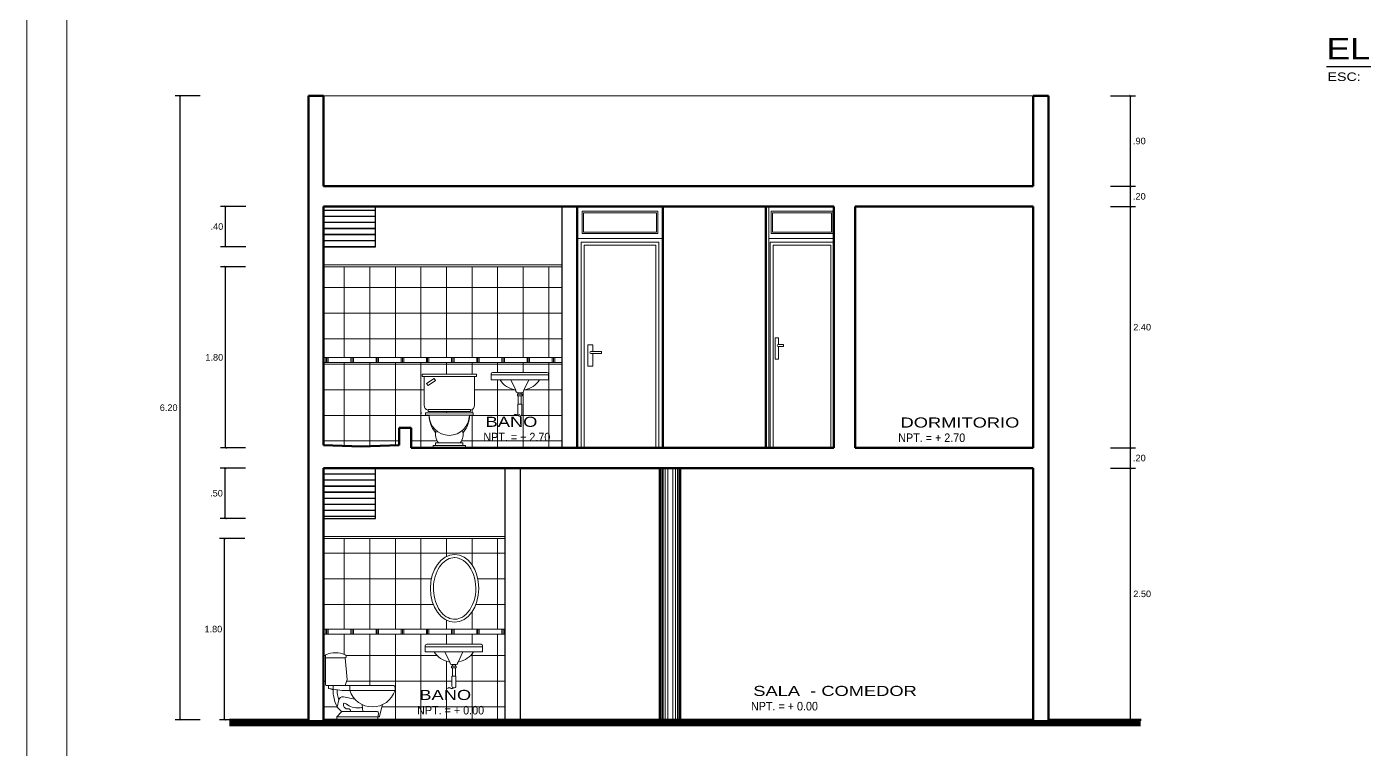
# Model space of a CAD drawing. Header units: millimetres. Extents: x 2033 to 2295, y 1536 to 1691.
# Drawn here: x 2274.78 to 2288.07, y 1583.11 to 1590.29 of the extents above; entities that cross this region are included whole.
import ezdxf

# ---------------------------------------------------------------- set-up
doc = ezdxf.new("R2010")
doc.units = ezdxf.units.MM
doc.layers.get('Defpoints').update_dxf_attribs({"color": 164})
for name, color, linetype, lineweight in [('00PLANO03', 63, 'Continuous', 20), ('cotas', 251, 'Continuous', 15), ('cut wood', 26, 'Continuous', 20), ('muro bajo', 61, 'Continuous', 30), ('muroalto', 12, 'Continuous', 50), ('NPT', 63, 'Continuous', 15), ('Puertas y ventanas', 163, 'Continuous', 5), ('SANITARIO', 161, 'Continuous', 5), ('Texto S.', 7, 'Continuous', 30), ('TEXTOS', 7, 'Continuous', 5), ('Texturas', 8, 'Continuous', 0), ('texturasde piso', 252, 'Continuous', 0), ('UNO', 254, 'Continuous', 9)]:
    doc.layers.add(name, color=color, linetype=linetype, lineweight=lineweight)
doc.styles.add('ARDELG', font='arial.ttf', dxfattribs={"width": 0.9, "height": 0.1})
doc.styles.add('ARIAL', font='arial.ttf', dxfattribs={"width": 1.3, "height": 0.1})
doc.styles.add('Sta. Luisa 75 delg', font='arial.ttf', dxfattribs={"width": 1.2, "height": 0.1})
doc.styles.get("Standard").update_dxf_attribs({"font": 'arial.ttf'})
doc.dimstyles.new('Aritek', dxfattribs={"dimtxt": 0.065, "dimasz": 0.02, "dimexe": 0.05, "dimexo": 0.15, "dimgap": 0.03, "dimtad": 2, "dimtih": 1, "dimtoh": 1, "dimzin": 4, "dimdsep": 46, "dimtxsty": 'Standard', "dimblk": 'ARCHTICK', "dimcen": 0.1, "dimclrt": 7, "dimadec": 0, "dimazin": 0, "dimtfac": 1, "dimtmove": 2, "dimatfit": 1, "dimldrblk": 'DOTSMALL', "dimfxl": 0.2, "dimfxlon": 1, "dimarcsym": 0})
pattern_1 = [(0, (107.2534, 21.1803), (0, 0.254), []), (90, (107.2534, 21.1803), (-0.254, 2e-17), [])]

# ---------------------------------------------------------------- blocks, each defined once
blk = doc.blocks.new('A$C6E025587')
at = {"layer": 'SANITARIO'}
for p, q in [((0, 0.42), (0, 0.36)), ((0, 0.41), (0.57, 0.41)), ((0.015, 0.435), (0.555, 0.435)), ((0.57, 0.42), (0.57, 0.36)), ((0, 0.36), (0.57, 0.36)), ((0.195, 0.36), (0.244, 0.257)), ((0.375, 0.36), (0.326, 0.257)), ((0.262, 0.233), (0.308, 0.233)), ((0.262, 0.218), (0.262, 0.203)), ((0.262, 0.218), (0.308, 0.218)), ((0.262, 0.203), (0.308, 0.203)), ((0.27, 0.233), (0.27, 0.218)), ((0.27, 0.203), (0.27, 0.118)), ((0.3, 0.233), (0.3, 0.218)), ((0.3, 0.203), (0.3, 0.118)), ((0.308, 0.218), (0.308, 0.203)), ((0.265, 0.118), (0.265, 0.02)), ((0.265, 0.118), (0.305, 0.118)), ((0.305, 0.118), (0.305, 0.02))]:
    blk.add_line(p, q, dxfattribs=at)
for centre, radius, start, end in [((0.015, 0.42), 0.015, 90, 180), ((0.555, 0.42), 0.015, 0, 90), ((0.271, 0.471), 0.212, 211.5049, 260.2705), ((0.297, 0.475), 0.216, 280.1938, 327.9351), ((0.232, 0.247), 0.015, 1.9596, 80.2705), ((0.262, 0.248), 0.015, 181.9596, 270), ((0.308, 0.248), 0.015, 270, 358.2636), ((0.337, 0.247), 0.015, 100.1938, 178.2636), ((0.285, 0.02), 0.02, 180, 0)]:
    blk.add_arc(centre, radius, start, end, dxfattribs=at)
blk = doc.blocks.new('A$C2332743B')
at = {"layer": 'SANITARIO'}
for p, q in [((0.477, 0.4), (0.497, 0.615)), ((0.692, 0.615), (0.497, 0.615)), ((0.692, 0.643), (0.692, 0.345)), ((0.477, 0.4), (0.497, 0.34)), ((0.532, 0.29), (0.002, 0.29)), ((0.477, 0.34), (0.016, 0.34)), ((0.452, 0.34), (0.452, 0.29)), ((0.687, 0.34), (0.477, 0.34)), ((0.532, 0.29), (0.658, 0.309)), ((0.618, 0.339), (0.618, 0.303)), ((0.658, 0.309), (0.618, 0.298)), ((0.662, 0.34), (0.662, 0.314)), ((0.127, 0.148), (0.127, 0.15)), ((0.127, 0.15), (0.156, 0.034)), ((0.127, 0.148), (0.127, 0.148)), ((0.127, 0.148), (0.127, 0.148)), ((0.328, 0.149), (0.321, 0.08)), ((0.515, 0.226), (0.402, 0.204)), ((0.515, 0.151), (0.513, 0.159)), ((0.578, 0.124), (0.562, 0.196)), ((0.581, 0.03), (0.161, 0.03)), ((0.166, 0.062), (0.177, 0)), ((0.533, 0.08), (0.181, 0.08)), ((0.444, 0.08), (0.444, 0.088)), ((0.464, 0.108), (0.473, 0.108)), ((0.533, 0.082), (0.574, 0.121)), ((0.533, 0.078), (0.581, 0.03)), ((0.581, 0), (0.581, 0.03)), ((0.177, 0), (0.581, 0))]:
    blk.add_line(p, q, dxfattribs=at)
for centre, radius, start, end in [((0.594, 0.417), 0.248, 67.2782, 113.1844), ((0.503, 0.63), 0.0162, 112.6199, 247.3801), ((0.689, 0.643), 0.003, 0, 67.2782), ((0.066, 0.305), 0.066, 153.8387, 193.269), ((0.227, 0.363), 0.236, 197.9193, 342.0807), ((0.016, 0.33), 0.01, 90, 174.2894), ((0.234, 0.3), 0.343, 342.6808, 359.5168), ((0.23, 0.3), 0.388, 333.7712, 0.5948), ((0.657, 0.314), 0.005, 278.7462, 0), ((0.687, 0.345), 0.005, 270, 0), ((0.377, 0.29), 0.173, 263.2287, 310.4181), ((0.476, 0.145), 0.0376, 265.5293, 1.8612), ((0.503, 0.145), 0.0182, 75.9869, 137.6598), ((0.509, 0.158), 0.005, 12.535, 106.8234), ((0.51, 0.15), 0.005, 313.6953, 12.535), ((0.523, 0.187), 0.04, 12.535, 101.0712), ((0.161, 0.035), 0.005, 194.0084, 270), ((0.163, 0.08), 0.00025, 90, 189.7871), ((0.163, 0.08), 0.00025, 90, 189.7871), ((0.181, 0.065), 0.015, 90, 189.7871), ((0.342, 0.069), 0.0508, 73.6504, 110.1305), ((0.464, 0.088), 0.02, 90, 180), ((0.536, 0.08), 0.003, 133.6953, 225), ((0.56, 0.135), 0.02, 313.6953, 344.8578)]:
    blk.add_arc(centre, radius, start, end, dxfattribs=at)
blk = doc.blocks.new('MANETA1D', base_point=(2.65, 2.69))
for points in [[(2.65, 2.55), (2.65, 2.77), (2.7, 2.77), (2.7, 2.7)], [(2.7, 2.68), (2.7, 2.55), (2.65, 2.55)]]:
    blk.add_lwpolyline(points)
blk.add_lwpolyline([(2.68, 2.7), (2.79, 2.7), (2.79, 2.68), (2.68, 2.68, -1), (2.68, 2.7)], format="xyb")
blk = doc.blocks.new('_ArchTick')
at = {"color": 0, "linetype": 'ByBlock', "const_width": 0.15}
blk.add_lwpolyline([(-0.5, -0.5), (0.5, 0.5)], dxfattribs=at)
blk = doc.blocks.new('*D363')
at = {"layer": 'cotas', "color": 0, "linetype": 'Continuous', "lineweight": -2, "transparency": 16777216}
for p, q in [((2285.549, 1585.905), (2285.799, 1585.905)), ((2285.749, 1583.405), (2285.749, 1585.905)), ((2285.549, 1583.405), (2285.799, 1583.405))]:
    blk.add_line(p, q, dxfattribs=at)
at = {"layer": 'Defpoints', "color": 0, "linetype": 'Continuous', "transparency": 16777216}
for p in [(2284.782, 1585.905), (2285.749, 1585.905), (2284.782, 1583.405)]:
    blk.add_point(p, dxfattribs=at)
at = {"layer": 'cotas', "color": 0, "linetype": 'Continuous', "lineweight": -2, "transparency": 16777216, "xscale": 0.02, "yscale": 0.02, "zscale": 0.02}
for p, rotation in [((2285.749, 1585.905), 90), ((2285.749, 1583.405), 270)]:
    blk.add_blockref('_ArchTick', p, dxfattribs=dict(at, rotation=rotation))
at = {"layer": 'cotas', "color": 7, "linetype": 'Continuous', "transparency": 16777216, "insert": (2285.864, 1584.655), "char_height": 0.065, "attachment_point": 5}
blk.add_mtext('2.50', dxfattribs=at)
blk = doc.blocks.new('_DotSmall')
at = {"color": 0, "linetype": 'ByBlock', "const_width": 0.5}
blk.add_lwpolyline([(-0.0625, 0, 1), (0.0625, 0, 1)], format="xyb", close=True, dxfattribs=at)
blk = doc.blocks.new('*D364')
at = {"layer": 'cotas', "color": 0, "linetype": 'Continuous', "lineweight": -2, "transparency": 16777216}
for p, q in [((2285.549, 1586.105), (2285.799, 1586.105)), ((2285.749, 1585.905), (2285.749, 1586.105)), ((2285.549, 1585.905), (2285.799, 1585.905))]:
    blk.add_line(p, q, dxfattribs=at)
at = {"layer": 'Defpoints', "color": 0, "linetype": 'Continuous', "transparency": 16777216}
for p in [(2284.782, 1586.105), (2285.749, 1586.105), (2284.782, 1585.905)]:
    blk.add_point(p, dxfattribs=at)
at = {"layer": 'cotas', "color": 0, "linetype": 'Continuous', "lineweight": -2, "transparency": 16777216, "xscale": 0.02, "yscale": 0.02, "zscale": 0.02}
for p, rotation in [((2285.749, 1586.105), 90), ((2285.749, 1585.905), 270)]:
    blk.add_blockref('_ArchTick', p, dxfattribs=dict(at, rotation=rotation))
at = {"layer": 'cotas', "color": 7, "linetype": 'Continuous', "transparency": 16777216, "insert": (2285.836, 1586.005), "char_height": 0.065, "attachment_point": 5}
blk.add_mtext('.20', dxfattribs=at)
blk = doc.blocks.new('*D365')
at = {"layer": 'cotas', "color": 0, "linetype": 'Continuous', "lineweight": -2, "transparency": 16777216}
for p, q in [((2285.549, 1588.505), (2285.799, 1588.505)), ((2285.749, 1586.105), (2285.749, 1588.505)), ((2285.549, 1586.105), (2285.799, 1586.105))]:
    blk.add_line(p, q, dxfattribs=at)
at = {"layer": 'Defpoints', "color": 0, "linetype": 'Continuous', "transparency": 16777216}
for p in [(2284.782, 1588.505), (2285.749, 1588.505), (2284.782, 1586.105)]:
    blk.add_point(p, dxfattribs=at)
at = {"layer": 'cotas', "color": 0, "linetype": 'Continuous', "lineweight": -2, "transparency": 16777216, "xscale": 0.02, "yscale": 0.02, "zscale": 0.02}
for p, rotation in [((2285.749, 1588.505), 90), ((2285.749, 1586.105), 270)]:
    blk.add_blockref('_ArchTick', p, dxfattribs=dict(at, rotation=rotation))
at = {"layer": 'cotas', "color": 7, "linetype": 'Continuous', "transparency": 16777216, "insert": (2285.864, 1587.305), "char_height": 0.065, "attachment_point": 5}
blk.add_mtext('2.40', dxfattribs=at)
blk = doc.blocks.new('*D366')
at = {"layer": 'cotas', "color": 0, "linetype": 'Continuous', "lineweight": -2, "transparency": 16777216}
for p, q in [((2285.549, 1588.705), (2285.799, 1588.705)), ((2285.749, 1588.505), (2285.749, 1588.705)), ((2285.549, 1588.505), (2285.799, 1588.505))]:
    blk.add_line(p, q, dxfattribs=at)
at = {"layer": 'Defpoints', "color": 0, "linetype": 'Continuous', "transparency": 16777216}
for p in [(2284.782, 1588.705), (2285.749, 1588.705), (2284.782, 1588.505)]:
    blk.add_point(p, dxfattribs=at)
at = {"layer": 'cotas', "color": 0, "linetype": 'Continuous', "lineweight": -2, "transparency": 16777216, "xscale": 0.02, "yscale": 0.02, "zscale": 0.02}
for p, rotation in [((2285.749, 1588.705), 90), ((2285.749, 1588.505), 270)]:
    blk.add_blockref('_ArchTick', p, dxfattribs=dict(at, rotation=rotation))
at = {"layer": 'cotas', "color": 7, "linetype": 'Continuous', "transparency": 16777216, "insert": (2285.836, 1588.605), "char_height": 0.065, "attachment_point": 5}
blk.add_mtext('.20', dxfattribs=at)
blk = doc.blocks.new('*D367')
at = {"layer": 'cotas', "color": 0, "linetype": 'Continuous', "lineweight": -2, "transparency": 16777216}
for p, q in [((2285.549, 1589.605), (2285.799, 1589.605)), ((2285.749, 1588.705), (2285.749, 1589.605)), ((2285.549, 1588.705), (2285.799, 1588.705))]:
    blk.add_line(p, q, dxfattribs=at)
at = {"layer": 'Defpoints', "color": 0, "linetype": 'Continuous', "transparency": 16777216}
for p in [(2284.932, 1589.605), (2285.749, 1589.605), (2284.782, 1588.705)]:
    blk.add_point(p, dxfattribs=at)
at = {"layer": 'cotas', "color": 0, "linetype": 'Continuous', "lineweight": -2, "transparency": 16777216, "xscale": 0.02, "yscale": 0.02, "zscale": 0.02}
for p, rotation in [((2285.749, 1589.605), 90), ((2285.749, 1588.705), 270)]:
    blk.add_blockref('_ArchTick', p, dxfattribs=dict(at, rotation=rotation))
at = {"layer": 'cotas', "color": 7, "linetype": 'Continuous', "transparency": 16777216, "insert": (2285.836, 1589.155), "char_height": 0.065, "attachment_point": 5}
blk.add_mtext('.90', dxfattribs=at)
blk = doc.blocks.new('*D368')
at = {"layer": 'cotas', "color": 0, "linetype": 'Continuous', "lineweight": -2, "transparency": 16777216}
for p, q in [((2276.508, 1589.605), (2276.258, 1589.605)), ((2276.308, 1583.405), (2276.308, 1589.605)), ((2276.508, 1583.405), (2276.258, 1583.405))]:
    blk.add_line(p, q, dxfattribs=at)
at = {"layer": 'Defpoints', "color": 0, "linetype": 'Continuous', "transparency": 16777216}
for p in [(2276.308, 1589.605), (2277.582, 1589.605), (2277.582, 1583.405)]:
    blk.add_point(p, dxfattribs=at)
at = {"layer": 'cotas', "color": 0, "linetype": 'Continuous', "lineweight": -2, "transparency": 16777216, "xscale": 0.02, "yscale": 0.02, "zscale": 0.02}
for p, rotation in [((2276.308, 1589.605), 90), ((2276.308, 1583.405), 270)]:
    blk.add_blockref('_ArchTick', p, dxfattribs=dict(at, rotation=rotation))
at = {"layer": 'cotas', "color": 7, "linetype": 'Continuous', "transparency": 16777216, "insert": (2276.194, 1586.505), "char_height": 0.065, "attachment_point": 5}
blk.add_mtext('6.20', dxfattribs=at)
blk = doc.blocks.new('*D369')
at = {"layer": 'cotas', "color": 0, "linetype": 'Continuous', "lineweight": -2, "transparency": 16777216}
for p, q in [((2276.949, 1585.205), (2276.699, 1585.205)), ((2276.749, 1583.405), (2276.749, 1585.205)), ((2276.949, 1583.405), (2276.699, 1583.405))]:
    blk.add_line(p, q, dxfattribs=at)
at = {"layer": 'Defpoints', "color": 0, "linetype": 'Continuous', "transparency": 16777216}
for p in [(2276.749, 1585.205), (2277.732, 1585.205), (2277.732, 1583.405)]:
    blk.add_point(p, dxfattribs=at)
at = {"layer": 'cotas', "color": 0, "linetype": 'Continuous', "lineweight": -2, "transparency": 16777216, "xscale": 0.02, "yscale": 0.02, "zscale": 0.02}
for p, rotation in [((2276.749, 1585.205), 90), ((2276.749, 1583.405), 270)]:
    blk.add_blockref('_ArchTick', p, dxfattribs=dict(at, rotation=rotation))
at = {"layer": 'cotas', "color": 7, "linetype": 'Continuous', "transparency": 16777216, "insert": (2276.638, 1584.305), "char_height": 0.065, "attachment_point": 5}
blk.add_mtext('1.80', dxfattribs=at)
blk = doc.blocks.new('*D370')
at = {"layer": 'cotas', "color": 0, "linetype": 'Continuous', "lineweight": -2, "transparency": 16777216}
for p, q in [((2276.956, 1585.905), (2276.706, 1585.905)), ((2276.756, 1585.405), (2276.756, 1585.905)), ((2276.956, 1585.405), (2276.706, 1585.405))]:
    blk.add_line(p, q, dxfattribs=at)
at = {"layer": 'Defpoints', "color": 0, "linetype": 'Continuous', "transparency": 16777216}
for p in [(2276.756, 1585.905), (2277.732, 1585.905), (2277.732, 1585.405)]:
    blk.add_point(p, dxfattribs=at)
at = {"layer": 'cotas', "color": 0, "linetype": 'Continuous', "lineweight": -2, "transparency": 16777216, "xscale": 0.02, "yscale": 0.02, "zscale": 0.02}
for p, rotation in [((2276.756, 1585.905), 90), ((2276.756, 1585.405), 270)]:
    blk.add_blockref('_ArchTick', p, dxfattribs=dict(at, rotation=rotation))
at = {"layer": 'cotas', "color": 7, "linetype": 'Continuous', "transparency": 16777216, "insert": (2276.669, 1585.655), "char_height": 0.065, "attachment_point": 5}
blk.add_mtext('.50', dxfattribs=at)
blk = doc.blocks.new('*D371')
at = {"layer": 'cotas', "color": 0, "linetype": 'Continuous', "lineweight": -2, "transparency": 16777216}
for p, q in [((2276.958, 1587.905), (2276.708, 1587.905)), ((2276.758, 1586.105), (2276.758, 1587.905)), ((2276.958, 1586.105), (2276.708, 1586.105))]:
    blk.add_line(p, q, dxfattribs=at)
at = {"layer": 'Defpoints', "color": 0, "linetype": 'Continuous', "transparency": 16777216}
for p in [(2276.758, 1587.905), (2277.732, 1587.905), (2278.602, 1586.105)]:
    blk.add_point(p, dxfattribs=at)
at = {"layer": 'cotas', "color": 0, "linetype": 'Continuous', "lineweight": -2, "transparency": 16777216, "xscale": 0.02, "yscale": 0.02, "zscale": 0.02}
for p, rotation in [((2276.758, 1587.905), 90), ((2276.758, 1586.105), 270)]:
    blk.add_blockref('_ArchTick', p, dxfattribs=dict(at, rotation=rotation))
at = {"layer": 'cotas', "color": 7, "linetype": 'Continuous', "transparency": 16777216, "insert": (2276.647, 1587.005), "char_height": 0.065, "attachment_point": 5}
blk.add_mtext('1.80', dxfattribs=at)
blk = doc.blocks.new('*D372')
at = {"layer": 'cotas', "color": 0, "linetype": 'Continuous', "lineweight": -2, "transparency": 16777216}
for p, q in [((2276.96, 1588.505), (2276.71, 1588.505)), ((2276.76, 1588.105), (2276.76, 1588.505)), ((2276.96, 1588.105), (2276.71, 1588.105))]:
    blk.add_line(p, q, dxfattribs=at)
at = {"layer": 'Defpoints', "color": 0, "linetype": 'Continuous', "transparency": 16777216}
for p in [(2276.76, 1588.505), (2278.248, 1588.505), (2278.248, 1588.105)]:
    blk.add_point(p, dxfattribs=at)
at = {"layer": 'cotas', "color": 0, "linetype": 'Continuous', "lineweight": -2, "transparency": 16777216, "xscale": 0.02, "yscale": 0.02, "zscale": 0.02}
for p, rotation in [((2276.76, 1588.505), 90), ((2276.76, 1588.105), 270)]:
    blk.add_blockref('_ArchTick', p, dxfattribs=dict(at, rotation=rotation))
at = {"layer": 'cotas', "color": 7, "linetype": 'Continuous', "transparency": 16777216, "insert": (2276.673, 1588.305), "char_height": 0.065, "attachment_point": 5}
blk.add_mtext('.40', dxfattribs=at)

msp = doc.modelspace()

# ---------------------------------------------------------------- hatches: boundary and pattern name
at = {"layer": 'texturasde piso', "linetype": 'Continuous'}
h = msp.add_hatch(dxfattribs=at)
h.set_pattern_fill('JIS_RC_15', color=256, scale=0.004, angle=135)
h.set_pattern_definition([(180, (120.33654, 21.20374), (-7e-18, -0.06), []), (180, (120.33449, 21.20579), (-7e-18, -0.06), []), (180, (120.33244, 21.20784), (-7e-18, -0.06), [])])
h.paths.add_polyline_path([(2278.248, 1588.105), (2278.248, 1588.505), (2277.732, 1588.505), (2277.732, 1588.105)])
h = msp.add_hatch(dxfattribs=at)
h.set_pattern_fill('NET', color=256, scale=0.08)
h.set_pattern_definition([(0, (107.2534, 21.2803), (0, 0.254), []), (90, (107.2534, 21.2803), (-0.254, 2e-17), [])])
h.paths.add_polyline_path([(2280.102, 1586.955), (2277.732, 1586.955), (2277.732, 1586.133), (2278.107, 1586.121), (2278.482, 1586.133), (2278.482, 1586.305), (2278.602, 1586.305), (2278.602, 1586.105), (2278.821, 1586.105), (2278.821, 1586.13), (2278.846, 1586.13), (2278.846, 1586.155), (2278.874, 1586.155, -0.19885), (2278.846, 1586.256, -0.011572), (2278.84, 1586.263, -0.091529), (2278.797, 1586.338, -0.084456), (2278.781, 1586.43), (2278.746, 1586.43), (2278.746, 1586.455), (2279.217, 1586.455), (2279.217, 1586.43), (2279.181, 1586.43, -0.084456), (2279.166, 1586.338, -0.091529), (2279.123, 1586.263, -0.011572), (2279.117, 1586.256, -0.19885), (2279.089, 1586.155), (2279.117, 1586.155), (2279.117, 1586.13), (2279.142, 1586.13), (2279.142, 1586.105), (2280.102, 1586.105)])
h.paths.add_polyline_path([(2278.731, 1586.815), (2278.711, 1586.815), (2278.711, 1586.84), (2279.252, 1586.84), (2279.252, 1586.815), (2279.232, 1586.815), (2279.232, 1586.53, -0.358287), (2279.191, 1586.481), (2279.191, 1586.468), (2278.772, 1586.468), (2278.772, 1586.481, -0.358287), (2278.731, 1586.53)], flags=16)
h.paths.add_polyline_path([(2278.756, 1586.745), (2278.831, 1586.795), (2278.845, 1586.775), (2278.77, 1586.725)], flags=0)
h.paths.add_polyline_path([(2279.397, 1586.781), (2279.397, 1586.841, -0.414214), (2279.412, 1586.856), (2279.952, 1586.856, -0.414214), (2279.967, 1586.841), (2279.967, 1586.781), (2279.877, 1586.781, -0.211377), (2279.732, 1586.683, 0.354461), (2279.719, 1586.669, -0.405365), (2279.704, 1586.654), (2279.697, 1586.654), (2279.697, 1586.639), (2279.704, 1586.639), (2279.704, 1586.624), (2279.697, 1586.624), (2279.697, 1586.539), (2279.702, 1586.539), (2279.702, 1586.441, -1), (2279.662, 1586.441), (2279.662, 1586.539), (2279.667, 1586.539), (2279.667, 1586.624), (2279.659, 1586.624), (2279.659, 1586.639), (2279.667, 1586.639), (2279.667, 1586.654), (2279.659, 1586.654, -0.404231), (2279.644, 1586.669, 0.355646), (2279.632, 1586.683, -0.21605), (2279.487, 1586.781)], flags=16)
h.paths.add_polyline_path([(2280.102, 1587.905), (2277.732, 1587.905), (2277.732, 1587.005), (2280.102, 1587.005)])
h = msp.add_hatch(dxfattribs=at)
h.set_pattern_fill('JIS_RC_10', color=256, scale=0.025, angle=45)
h.set_pattern_definition([(90, (107.2534, 21.2803), (-0.25, 6e-17), []), (90, (107.26623, 21.29312), (-0.25, 6e-17), []), (90, (107.27904, 21.30594), (-0.25, 6e-17), [])])
h.paths.add_polyline_path([(2280.102, 1586.955), (2280.102, 1587.005), (2277.732, 1587.005), (2277.732, 1586.955)])
h = msp.add_hatch(dxfattribs=at)
h.set_pattern_fill('JIS_RC_15', color=256, scale=0.004, angle=135)
h.set_pattern_definition([(180, (120.33654, 21.10374), (-7e-18, -0.06), []), (180, (120.33449, 21.10579), (-7e-18, -0.06), []), (180, (120.33244, 21.10784), (-7e-18, -0.06), [])])
h.paths.add_polyline_path([(2277.732, 1585.405), (2278.248, 1585.405), (2278.248, 1585.905), (2277.732, 1585.905)])
h = msp.add_hatch(dxfattribs=at)
h.set_pattern_fill('NET', color=256, scale=0.08)
h.set_pattern_definition(pattern_1)
h.paths.add_polyline_path([(2279.538, 1584.305), (2279.538, 1585.205), (2277.732, 1585.205), (2277.732, 1584.305)])
edge = h.paths.add_edge_path(flags=16)
edge.add_ellipse((2279.034, 1584.71), major_axis=(0, 0.336), ratio=0.716426, start_angle=0, end_angle=360)
edge = h.paths.add_edge_path(flags=0)
edge.add_spline(control_points=[(2279.034, 1585.016), (2278.986, 1585.016), (2278.937, 1584.99), (2278.859, 1584.894), (2278.832, 1584.823), (2278.819, 1584.672), (2278.833, 1584.593), (2278.894, 1584.47), (2278.939, 1584.428), (2279.034, 1584.395), (2279.084, 1584.403), (2279.183, 1584.476), (2279.227, 1584.555), (2279.254, 1584.736), (2279.236, 1584.835), (2279.156, 1584.975), (2279.095, 1585.014), (2279.036, 1585.016), (2279.035, 1585.016), (2279.034, 1585.016)], knot_values=[0, 0, 0, 0, 0.725269, 0.725269, 1.450538, 1.450538, 2.175807, 2.175807, 2.901077, 2.901077, 3.626346, 3.626346, 4.507518, 4.507518, 5.38869, 5.38869, 6.269862, 6.269862, 6.283185, 6.283185, 6.283185, 6.283185], degree=3, periodic=0)
h = msp.add_hatch(dxfattribs=at)
h.set_pattern_fill('JIS_RC_10', color=256, scale=0.025, angle=45)
h.set_pattern_definition([(90, (107.2534, 21.1803), (-0.25, 6e-17), []), (90, (107.26623, 21.19312), (-0.25, 6e-17), []), (90, (107.27904, 21.20594), (-0.25, 6e-17), [])])
h.paths.add_polyline_path([(2277.732, 1584.305), (2277.732, 1584.255), (2279.538, 1584.255), (2279.538, 1584.305)])
h = msp.add_hatch(dxfattribs=at)
h.set_pattern_fill('NET', color=256, scale=0.08)
h.set_pattern_definition(pattern_1)
h.paths.add_polyline_path([(2279.538, 1583.405), (2279.538, 1584.255), (2277.732, 1584.255), (2277.732, 1583.405), (2277.864, 1583.405), (2277.864, 1583.435), (2277.912, 1583.483, 0.420899), (2277.912, 1583.488), (2277.871, 1583.526, -0.136816), (2277.866, 1583.535, -0.112486), (2277.827, 1583.703), (2277.788, 1583.715, -0.370178), (2277.783, 1583.72), (2277.783, 1583.745), (2277.758, 1583.745, -0.414214), (2277.753, 1583.75), (2277.753, 1584.05, -0.205128), (2277.948, 1584.05, -0.666667), (2277.948, 1584.02), (2277.968, 1583.805), (2277.948, 1583.745), (2277.968, 1583.745), (2278.429, 1583.745, -0.290629), (2278.438, 1583.74, -0.173765), (2278.443, 1583.695, -0.208902), (2278.318, 1583.554), (2278.289, 1583.439, -0.344287), (2278.284, 1583.435), (2278.273, 1583.435), (2278.268, 1583.405)])
h.paths.add_polyline_path([(2279.007, 1583.739), (2279.007, 1583.837), (2279.012, 1583.837), (2279.012, 1583.922), (2279.004, 1583.922), (2279.004, 1583.937), (2279.012, 1583.937), (2279.012, 1583.952), (2279.004, 1583.952, -0.404231), (2278.989, 1583.966, 0.355646), (2278.977, 1583.98, -0.21605), (2278.832, 1584.079), (2278.742, 1584.079), (2278.742, 1584.139, -0.414214), (2278.757, 1584.154), (2279.297, 1584.154, -0.414214), (2279.312, 1584.139), (2279.312, 1584.079), (2279.222, 1584.079, -0.211377), (2279.077, 1583.98, 0.354461), (2279.064, 1583.966, -0.405365), (2279.049, 1583.952), (2279.042, 1583.952), (2279.042, 1583.937), (2279.049, 1583.937), (2279.049, 1583.922), (2279.042, 1583.922), (2279.042, 1583.837), (2279.047, 1583.837), (2279.047, 1583.739, -1)], flags=16)

# ---------------------------------------------------------------- linework, layer by layer
at = {"layer": '00PLANO03', "ltscale": 2, "const_width": 0.0608}
msp.add_lwpolyline([(2276.797, 1583.37), (2285.848, 1583.37)], dxfattribs=at)
at = {"layer": 'cut wood', "linetype": 'Continuous'}
for points in [[(2294.784, 1598.455), (2294.784, 1570.455), (2274.784, 1570.455), (2274.784, 1598.455)], [(2294.384, 1598.055), (2294.384, 1570.855), (2275.184, 1570.855), (2275.184, 1598.055)]]:
    msp.add_lwpolyline(points, close=True, dxfattribs=at)
at = {"layer": 'muro bajo', "linetype": 'Continuous'}
for p, q in [((2278.248, 1588.105), (2278.248, 1588.505)), ((2280.102, 1586.105), (2280.102, 1588.505)), ((2280.252, 1586.105), (2280.252, 1588.505)), ((2277.732, 1588.105), (2278.248, 1588.105)), ((2278.248, 1585.405), (2278.248, 1585.905)), ((2279.538, 1583.405), (2279.538, 1585.905)), ((2279.688, 1583.405), (2279.688, 1585.905)), ((2281.071, 1583.405), (2281.071, 1585.905)), ((2281.283, 1583.405), (2281.283, 1585.905)), ((2277.732, 1585.405), (2278.248, 1585.405))]:
    msp.add_line(p, q, dxfattribs=at)
at = {"layer": 'muroalto', "linetype": 'Continuous'}
for p, q in [((2277.582, 1583.405), (2277.582, 1589.605)), ((2277.582, 1589.605), (2277.732, 1589.605)), ((2277.732, 1588.705), (2277.732, 1589.605)), ((2284.782, 1588.705), (2284.782, 1589.605)), ((2284.782, 1589.605), (2284.932, 1589.605)), ((2284.932, 1583.405), (2284.932, 1589.605)), ((2277.732, 1588.705), (2284.782, 1588.705)), ((2277.732, 1588.505), (2282.8, 1588.505)), ((2277.732, 1586.133), (2277.732, 1588.505)), ((2280.252, 1586.105), (2280.252, 1588.505)), ((2281.102, 1586.105), (2281.102, 1588.505)), ((2282.125, 1586.105), (2282.125, 1588.505)), ((2282.8, 1586.105), (2282.8, 1588.505)), ((2283.012, 1586.105), (2283.012, 1588.505)), ((2283.012, 1588.505), (2284.782, 1588.505)), ((2284.782, 1586.105), (2284.782, 1588.505)), ((2278.482, 1586.305), (2278.602, 1586.305)), ((2278.482, 1586.133), (2278.482, 1586.305)), ((2278.602, 1586.105), (2278.602, 1586.305)), ((2277.732, 1586.133), (2278.107, 1586.121)), ((2278.482, 1586.133), (2278.107, 1586.121)), ((2278.602, 1586.105), (2282.8, 1586.105)), ((2283.012, 1586.105), (2284.782, 1586.105)), ((2277.732, 1583.405), (2277.732, 1585.905)), ((2277.732, 1585.905), (2284.782, 1585.905)), ((2284.782, 1583.405), (2284.782, 1585.905)), ((2276.797, 1583.405), (2277.582, 1583.405)), ((2277.732, 1583.405), (2284.782, 1583.405)), ((2284.932, 1583.405), (2285.853, 1583.405))]:
    msp.add_line(p, q, dxfattribs=at)
at = {"layer": 'NPT', "lineweight": 30, "ltscale": 0.3}
msp.add_line((2287.695, 1589.897), (2290.815, 1589.897), dxfattribs=at)
at = {"layer": 'Puertas y ventanas'}
for p, q in [((2280.301, 1588.457), (2280.301, 1588.237)), ((2281.053, 1588.457), (2280.301, 1588.457)), ((2281.053, 1588.457), (2281.053, 1588.237)), ((2282.155, 1586.105), (2282.155, 1588.505)), ((2282.79, 1588.457), (2282.178, 1588.457)), ((2282.178, 1588.457), (2282.178, 1588.237)), ((2282.79, 1588.457), (2282.79, 1588.237)), ((2280.315, 1588.443), (2280.315, 1588.25)), ((2281.04, 1588.443), (2280.315, 1588.443)), ((2281.04, 1588.443), (2281.04, 1588.25)), ((2282.777, 1588.443), (2282.191, 1588.443)), ((2282.191, 1588.443), (2282.191, 1588.25)), ((2282.777, 1588.443), (2282.777, 1588.25)), ((2280.252, 1588.188), (2281.102, 1588.188)), ((2280.301, 1588.237), (2281.053, 1588.237)), ((2280.315, 1588.25), (2281.04, 1588.25)), ((2282.155, 1588.188), (2282.8, 1588.188)), ((2282.155, 1588.188), (2282.8, 1588.188)), ((2282.178, 1588.237), (2282.79, 1588.237)), ((2282.191, 1588.25), (2282.777, 1588.25)), ((2280.291, 1586.105), (2280.291, 1588.149)), ((2280.291, 1588.149), (2281.063, 1588.149)), ((2280.32, 1586.105), (2280.32, 1588.12)), ((2280.32, 1588.12), (2281.034, 1588.12)), ((2281.034, 1586.105), (2281.034, 1588.12)), ((2281.063, 1586.105), (2281.063, 1588.149)), ((2282.168, 1586.105), (2282.168, 1588.149)), ((2282.168, 1588.149), (2282.8, 1588.149)), ((2282.197, 1586.105), (2282.197, 1588.12)), ((2282.197, 1588.12), (2282.771, 1588.12)), ((2282.771, 1586.105), (2282.771, 1588.12)), ((2282.218, 1586.988), (2282.218, 1587.201)), ((2282.218, 1587.201), (2282.251, 1587.201)), ((2282.247, 1587.133), (2282.301, 1587.133)), ((2282.251, 1587.201), (2282.251, 1587.133)), ((2282.301, 1587.133), (2282.301, 1587.114)), ((2282.251, 1586.988), (2282.218, 1586.988)), ((2282.301, 1587.114), (2282.247, 1587.114)), ((2282.251, 1587.114), (2282.251, 1586.988))]:
    msp.add_line(p, q, dxfattribs=at)
msp.add_arc((2282.247, 1587.123), 0.00968, 90, 270, dxfattribs=at)
at = {"layer": 'SANITARIO'}
for p, q in [((2278.711, 1586.815), (2278.711, 1586.84)), ((2279.252, 1586.84), (2278.711, 1586.84)), ((2279.252, 1586.815), (2278.711, 1586.815)), ((2278.731, 1586.53), (2278.731, 1586.815)), ((2278.756, 1586.745), (2278.831, 1586.795)), ((2278.77, 1586.725), (2278.756, 1586.745)), ((2278.845, 1586.775), (2278.77, 1586.725)), ((2278.831, 1586.795), (2278.845, 1586.775)), ((2279.232, 1586.53), (2279.232, 1586.815)), ((2279.252, 1586.815), (2279.252, 1586.84)), ((2278.746, 1586.455), (2279.217, 1586.455)), ((2278.746, 1586.43), (2278.746, 1586.455)), ((2278.772, 1586.488), (2279.191, 1586.488)), ((2278.772, 1586.468), (2278.772, 1586.488)), ((2278.772, 1586.468), (2279.191, 1586.468)), ((2279.191, 1586.468), (2279.191, 1586.488)), ((2279.217, 1586.43), (2279.217, 1586.455)), ((2278.746, 1586.43), (2279.217, 1586.43)), ((2278.821, 1586.13), (2279.142, 1586.13)), ((2278.821, 1586.105), (2278.821, 1586.13)), ((2278.846, 1586.155), (2279.117, 1586.155)), ((2278.846, 1586.13), (2278.846, 1586.155)), ((2279.117, 1586.13), (2279.117, 1586.155)), ((2279.142, 1586.105), (2279.142, 1586.13))]:
    msp.add_line(p, q, dxfattribs=at)
for centre, radius, start, end in [((2278.781, 1586.53), 0.05, 180, 258.8477), ((2278.781, 1586.53), 0.05, 220.7522, 258.8477), ((2279.182, 1586.53), 0.05, 281.1523, 0), ((2279.06, 1586.43), 0.279, 180, 199.3101), ((2278.981, 1586.43), 0.2, 180, 0), ((2279.022, 1586.417), 0.238, 199.3101, 220.2286), ((2278.941, 1586.417), 0.238, 319.7714, 340.6899), ((2278.903, 1586.43), 0.279, 340.6899, 360), ((2278.997, 1586.396), 0.206, 220.2286, 222.8807), ((2278.982, 1586.239), 0.137, 163.2173, 217.911), ((2278.981, 1586.239), 0.137, 322.089, 16.7827), ((2278.966, 1586.396), 0.206, 317.1193, 319.7714)]:
    msp.add_arc(centre, radius, start, end, dxfattribs=at)
msp.add_point((2278.705, 1586.454), dxfattribs=at)
msp.add_point((2278.705, 1586.454), dxfattribs=at)
at = {"layer": 'Texturas', "linetype": 'Continuous', "ltscale": 0.07}
for p, q in [((2281.076, 1583.405), (2281.076, 1585.905)), ((2281.084, 1583.405), (2281.084, 1585.905)), ((2281.095, 1583.405), (2281.095, 1585.905)), ((2281.107, 1583.405), (2281.107, 1585.905)), ((2281.127, 1583.405), (2281.127, 1585.905)), ((2281.153, 1583.405), (2281.153, 1585.905)), ((2281.202, 1583.405), (2281.202, 1585.905)), ((2281.228, 1583.405), (2281.228, 1585.905)), ((2281.248, 1583.405), (2281.248, 1585.905)), ((2281.26, 1583.405), (2281.26, 1585.905)), ((2281.271, 1583.405), (2281.271, 1585.905)), ((2281.278, 1583.405), (2281.278, 1585.905))]:
    msp.add_line(p, q, dxfattribs=at)
at = {"layer": 'texturasde piso', "linetype": 'Continuous'}
msp.add_line((2277.732, 1589.605), (2284.782, 1589.605), dxfattribs=at)
msp.add_ellipse((2279.034, 1584.71), major_axis=(0, 0.336), ratio=0.716426, dxfattribs=at)
msp.add_open_spline([(2279.034, 1585.016), (2278.986, 1585.016), (2278.937, 1584.99), (2278.859, 1584.894), (2278.832, 1584.823), (2278.819, 1584.672), (2278.833, 1584.593), (2278.894, 1584.47), (2278.939, 1584.428), (2279.034, 1584.395), (2279.084, 1584.403), (2279.183, 1584.476), (2279.227, 1584.555), (2279.254, 1584.736), (2279.236, 1584.835), (2279.156, 1584.975), (2279.095, 1585.014), (2279.036, 1585.016), (2279.035, 1585.016), (2279.034, 1585.016)], degree=3, knots=[0, 0, 0, 0, 0.725269, 0.725269, 1.450538, 1.450538, 2.175807, 2.175807, 2.901077, 2.901077, 3.626346, 3.626346, 4.507518, 4.507518, 5.38869, 5.38869, 6.269862, 6.269862, 6.283185, 6.283185, 6.283185, 6.283185], dxfattribs=at)
at = {"layer": 'UNO', "linetype": 'Continuous'}
for p, q in [((2277.732, 1587.925), (2280.102, 1587.925)), ((2277.732, 1587.905), (2280.102, 1587.905)), ((2277.732, 1587.005), (2280.102, 1587.005)), ((2277.732, 1586.955), (2280.102, 1586.955)), ((2277.732, 1585.225), (2279.538, 1585.225)), ((2277.732, 1585.205), (2279.538, 1585.205)), ((2277.732, 1584.305), (2279.538, 1584.305)), ((2277.732, 1584.255), (2279.538, 1584.255))]:
    msp.add_line(p, q, dxfattribs=at)

# ---------------------------------------------------------------- block references
for p in [(2279.397, 1586.421), (2278.742, 1583.719)]:
    msp.add_blockref('A$C6E025587', p)
at = {"layer": 'Puertas y ventanas', "xscale": 0.9677810235068591, "yscale": 0.9677810235068591, "zscale": 0.9677810235068591}
msp.add_blockref('MANETA1D', (2280.359, 1587.053), dxfattribs=at)
at = {"layer": 'SANITARIO', "xscale": -1}
msp.add_blockref('A$C2332743B', (2278.445, 1583.405), dxfattribs=at)

# ---------------------------------------------------------------- texts
at = {"layer": 'Texto S.', "attachment_point": 1, "style": 'Sta. Luisa 75 delg'}
for s, insert, char_height, width in [('{\\H2.5x;ELEVACION FRONTAL}', (2287.695, 1590.178), 0.08438, 5.3037), ('ESC:', (2287.705, 1589.836), 0.0844, 1.4345)]:
    msp.add_mtext(s, dxfattribs=dict(at, insert=insert, char_height=char_height, width=width))
at = {"layer": 'TEXTOS', "ltscale": 0.005, "attachment_point": 1}
for s, insert, char_height, width, style in [('BAÑO', (2279.342, 1586.415), 0.1, 1.686, 'ARIAL'), ('DORMITORIO', (2283.464, 1586.408), 0.1, 1.686, 'ARIAL'), ('NPT. = + 2.70', (2279.32, 1586.256), 0.085, 1, 'ARDELG'), ('NPT. = + 2.70', (2283.441, 1586.249), 0.085, 1, 'ARDELG'), ('BAÑO', (2278.684, 1583.701), 0.1, 1.686, 'ARIAL'), ('SALA  - COMEDOR', (2282.001, 1583.741), 0.1, 1.686, 'ARIAL'), ('NPT. = + 0.00', (2278.662, 1583.542), 0.085, 1, 'ARDELG'), ('NPT. = + 0.00', (2281.978, 1583.582), 0.085, 1, 'ARDELG')]:
    msp.add_mtext(s, dxfattribs=dict(at, insert=insert, char_height=char_height, width=width, style=style))

# ---------------------------------------------------------------- dimensions: what is measured, and where the dimension line sits
at = {"layer": 'cotas', "linetype": 'Continuous'}
for base, p1, p2, picture, middle in [((2276.308, 1589.605), (2277.582, 1583.405), (2277.582, 1589.605), '*D368', (2276.194, 1586.505)), ((2285.749, 1589.605), (2284.782, 1588.705), (2284.932, 1589.605), '*D367', (2285.836, 1589.155)), ((2285.749, 1588.705), (2284.782, 1588.505), (2284.782, 1588.705), '*D366', (2285.836, 1588.605)), ((2276.76, 1588.505), (2278.248, 1588.105), (2278.248, 1588.505), '*D372', (2276.673, 1588.305)), ((2285.749, 1588.505), (2284.782, 1586.105), (2284.782, 1588.505), '*D365', (2285.864, 1587.305)), ((2276.758, 1587.905), (2278.602, 1586.105), (2277.732, 1587.905), '*D371', (2276.647, 1587.005)), ((2285.749, 1586.105), (2284.782, 1585.905), (2284.782, 1586.105), '*D364', (2285.836, 1586.005)), ((2276.756, 1585.905), (2277.732, 1585.405), (2277.732, 1585.905), '*D370', (2276.669, 1585.655)), ((2285.749, 1585.905), (2284.782, 1583.405), (2284.782, 1585.905), '*D363', (2285.864, 1584.655)), ((2276.749, 1585.205), (2277.732, 1583.405), (2277.732, 1585.205), '*D369', (2276.638, 1584.305))]:
    dim = msp.add_linear_dim(base=base, p1=p1, p2=p2, angle=90, dimstyle='Aritek', dxfattribs=at)
    dim.commit()
    dim.dimension.update_dxf_attribs({"geometry": picture, "text_midpoint": middle})

doc.saveas('drawing.dxf')
